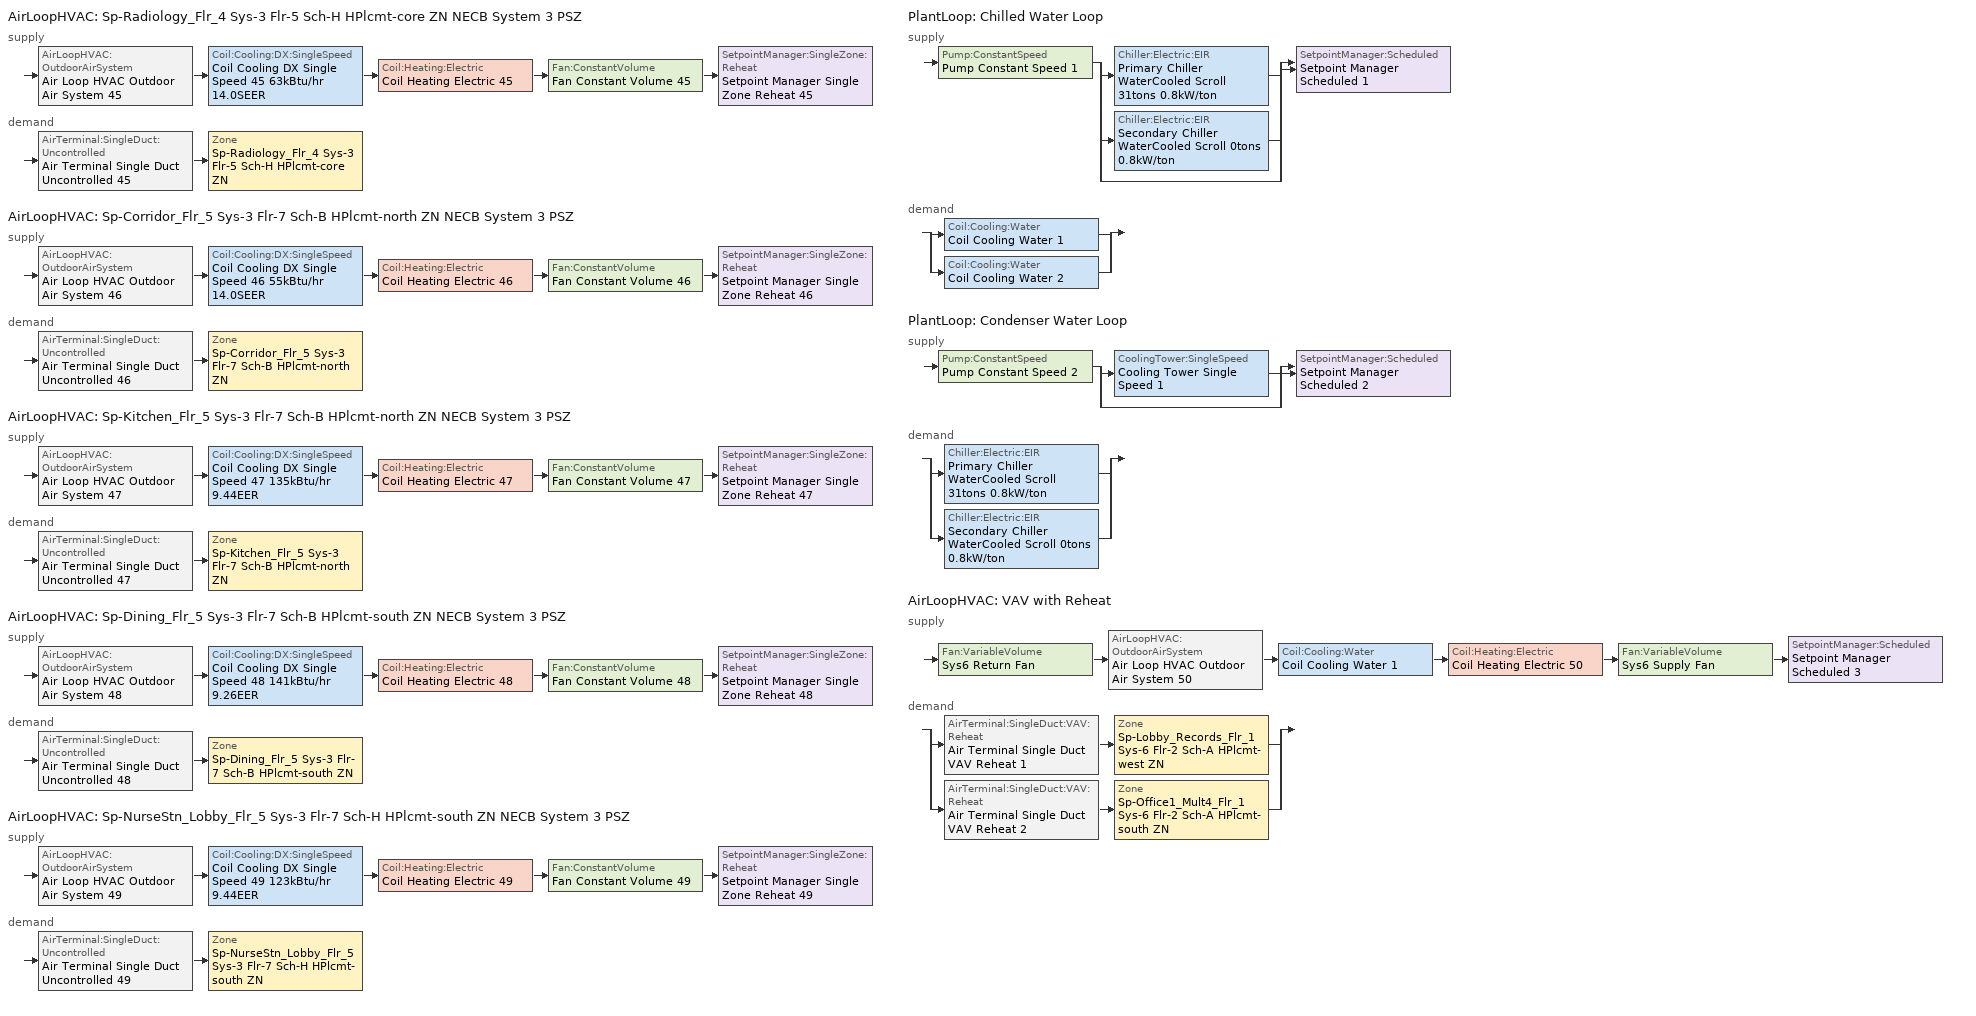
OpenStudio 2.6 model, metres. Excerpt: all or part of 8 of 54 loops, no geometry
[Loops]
AirLoopHVAC 'Sp-Radiology_Flr_4 Sys-3 Flr-5 Sch-H HPlcmt-core ZN NECB System 3 PSZ'
 supply: AirLoopHVAC:OutdoorAirSystem 'Air Loop HVAC Outdoor Air System 45' > Coil:Cooling:DX:SingleSpeed 'Coil Cooling DX Single Speed 45 63kBtu/hr 14.0SEER' > Coil:Heating:Electric 'Coil Heating Electric 45' > Fan:ConstantVolume 'Fan Constant Volume 45' > SetpointManager:SingleZone:Reheat 'Setpoint Manager Single Zone Reheat 45'
 demand: AirTerminal:SingleDuct:Uncontrolled 'Air Terminal Single Duct Uncontrolled 45' > Zone 'Sp-Radiology_Flr_4 Sys-3 Flr-5 Sch-H HPlcmt-core ZN'
AirLoopHVAC 'Sp-Corridor_Flr_5 Sys-3 Flr-7 Sch-B HPlcmt-north ZN NECB System 3 PSZ'
 supply: AirLoopHVAC:OutdoorAirSystem 'Air Loop HVAC Outdoor Air System 46' > Coil:Cooling:DX:SingleSpeed 'Coil Cooling DX Single Speed 46 55kBtu/hr 14.0SEER' > Coil:Heating:Electric 'Coil Heating Electric 46' > Fan:ConstantVolume 'Fan Constant Volume 46' > SetpointManager:SingleZone:Reheat 'Setpoint Manager Single Zone Reheat 46'
 demand: AirTerminal:SingleDuct:Uncontrolled 'Air Terminal Single Duct Uncontrolled 46' > Zone 'Sp-Corridor_Flr_5 Sys-3 Flr-7 Sch-B HPlcmt-north ZN'
AirLoopHVAC 'Sp-Kitchen_Flr_5 Sys-3 Flr-7 Sch-B HPlcmt-north ZN NECB System 3 PSZ'
 supply: AirLoopHVAC:OutdoorAirSystem 'Air Loop HVAC Outdoor Air System 47' > Coil:Cooling:DX:SingleSpeed 'Coil Cooling DX Single Speed 47 135kBtu/hr 9.44EER' > Coil:Heating:Electric 'Coil Heating Electric 47' > Fan:ConstantVolume 'Fan Constant Volume 47' > SetpointManager:SingleZone:Reheat 'Setpoint Manager Single Zone Reheat 47'
 demand: AirTerminal:SingleDuct:Uncontrolled 'Air Terminal Single Duct Uncontrolled 47' > Zone 'Sp-Kitchen_Flr_5 Sys-3 Flr-7 Sch-B HPlcmt-north ZN'
AirLoopHVAC 'Sp-Dining_Flr_5 Sys-3 Flr-7 Sch-B HPlcmt-south ZN NECB System 3 PSZ'
 supply: AirLoopHVAC:OutdoorAirSystem 'Air Loop HVAC Outdoor Air System 48' > Coil:Cooling:DX:SingleSpeed 'Coil Cooling DX Single Speed 48 141kBtu/hr 9.26EER' > Coil:Heating:Electric 'Coil Heating Electric 48' > Fan:ConstantVolume 'Fan Constant Volume 48' > SetpointManager:SingleZone:Reheat 'Setpoint Manager Single Zone Reheat 48'
 demand: AirTerminal:SingleDuct:Uncontrolled 'Air Terminal Single Duct Uncontrolled 48' > Zone 'Sp-Dining_Flr_5 Sys-3 Flr-7 Sch-B HPlcmt-south ZN'
AirLoopHVAC 'Sp-NurseStn_Lobby_Flr_5 Sys-3 Flr-7 Sch-H HPlcmt-south ZN NECB System 3 PSZ'
 supply: AirLoopHVAC:OutdoorAirSystem 'Air Loop HVAC Outdoor Air System 49' > Coil:Cooling:DX:SingleSpeed 'Coil Cooling DX Single Speed 49 123kBtu/hr 9.44EER' > Coil:Heating:Electric 'Coil Heating Electric 49' > Fan:ConstantVolume 'Fan Constant Volume 49' > SetpointManager:SingleZone:Reheat 'Setpoint Manager Single Zone Reheat 49'
 demand: AirTerminal:SingleDuct:Uncontrolled 'Air Terminal Single Duct Uncontrolled 49' > Zone 'Sp-NurseStn_Lobby_Flr_5 Sys-3 Flr-7 Sch-H HPlcmt-south ZN'
PlantLoop 'Chilled Water Loop'
 supply: Pump:ConstantSpeed 'Pump Constant Speed 1' > split
  | Chiller:Electric:EIR 'Primary Chiller WaterCooled Scroll 31tons 0.8kW/ton'
  | Chiller:Electric:EIR 'Secondary Chiller WaterCooled Scroll 0tons 0.8kW/ton'
  | bypass
  join > SetpointManager:Scheduled 'Setpoint Manager Scheduled 1'
 demand: split
  | Coil:Cooling:Water 'Coil Cooling Water 1'
  | Coil:Cooling:Water 'Coil Cooling Water 2'
PlantLoop 'Condenser Water Loop'
 supply: Pump:ConstantSpeed 'Pump Constant Speed 2' > split
  | CoolingTower:SingleSpeed 'Cooling Tower Single Speed 1'
  | bypass
  join > SetpointManager:Scheduled 'Setpoint Manager Scheduled 2'
 demand: split
  | Chiller:Electric:EIR 'Primary Chiller WaterCooled Scroll 31tons 0.8kW/ton'
  | Chiller:Electric:EIR 'Secondary Chiller WaterCooled Scroll 0tons 0.8kW/ton'
AirLoopHVAC 'VAV with Reheat'
 supply: Fan:VariableVolume 'Sys6 Return Fan' > AirLoopHVAC:OutdoorAirSystem 'Air Loop HVAC Outdoor Air System 50' > Coil:Cooling:Water 'Coil Cooling Water 1' > Coil:Heating:Electric 'Coil Heating Electric 50' > Fan:VariableVolume 'Sys6 Supply Fan' > SetpointManager:Scheduled 'Setpoint Manager Scheduled 3'
 demand: split
  | AirTerminal:SingleDuct:VAV:Reheat 'Air Terminal Single Duct VAV Reheat 1' > Zone 'Sp-Lobby_Records_Flr_1 Sys-6 Flr-2 Sch-A HPlcmt-west ZN'
  | AirTerminal:SingleDuct:VAV:Reheat 'Air Terminal Single Duct VAV Reheat 2' > Zone 'Sp-Office1_Mult4_Flr_1 Sys-6 Flr-2 Sch-A HPlcmt-south ZN'
[Sizing:Zone] Zone Cooling Design Supply Air Temperature Input Method=SupplyAirTemperature; Zone Cooling Design Supply Air Temperature {C}=13; Zone Cooling Design Supply Air Temperature Difference {deltaC}=11.11; Zone Heating Design Supply Air Temperature Input Method=SupplyAirTemperature; Zone Heating Design Supply Air Temperature {C}=43; Zone Heating Design Supply Air Temperature Difference {deltaC}=11.11; Zone Cooling Design Supply Air Humidity Ratio {kg-H2O/kg-air}=0.0085; Zone Heating Design Supply Air Humidity Ratio {kg-H2O/kg-air}=0.008; Zone Heating Sizing Factor=1.3; Zone Cooling Sizing Factor=1.1; Cooling Design Air Flow Method=DesignDay; Heating Design Air Flow Method=DesignDay; Account for Dedicated Outdoor Air System=No; Dedicated Outdoor Air System Control Strategy=NeutralSupplyAir; Dedicated Outdoor Air Low Setpoint Temperature for Design {C}=autosize; Dedicated Outdoor Air High Setpoint Temperature for Design {C}=autosize
Sp-Radiology_Flr_4 Sys-3 Flr-5 Sch-H HPlcmt-core ZN; Sp-Corridor_Flr_5 Sys-3 Flr-7 Sch-B HPlcmt-north ZN; Sp-Kitchen_Flr_5 Sys-3 Flr-7 Sch-B HPlcmt-north ZN; Sp-Dining_Flr_5 Sys-3 Flr-7 Sch-B HPlcmt-south ZN; Sp-NurseStn_Lobby_Flr_5 Sys-3 Flr-7 Sch-H HPlcmt-south ZN; Sp-Lobby_Records_Flr_1 Sys-6 Flr-2 Sch-A HPlcmt-west ZN; Sp-Office1_Mult4_Flr_1 Sys-6 Flr-2 Sch-A HPlcmt-south ZN
[Zone equipment]
Sp-Radiology_Flr_4 Sys-3 Flr-5 Sch-H HPlcmt-core ZN: Air Terminal Single Duct Uncontrolled 45, Zone HVAC Baseboard Convective Electric 45
Sp-Corridor_Flr_5 Sys-3 Flr-7 Sch-B HPlcmt-north ZN: Air Terminal Single Duct Uncontrolled 46, Zone HVAC Baseboard Convective Electric 46
Sp-Kitchen_Flr_5 Sys-3 Flr-7 Sch-B HPlcmt-north ZN: Air Terminal Single Duct Uncontrolled 47, Zone HVAC Baseboard Convective Electric 47
Sp-Dining_Flr_5 Sys-3 Flr-7 Sch-B HPlcmt-south ZN: Air Terminal Single Duct Uncontrolled 48, Zone HVAC Baseboard Convective Electric 48
Sp-NurseStn_Lobby_Flr_5 Sys-3 Flr-7 Sch-H HPlcmt-south ZN: Air Terminal Single Duct Uncontrolled 49, Zone HVAC Baseboard Convective Electric 49
Sp-Lobby_Records_Flr_1 Sys-6 Flr-2 Sch-A HPlcmt-west ZN: Air Terminal Single Duct VAV Reheat 1, Zone HVAC Baseboard Convective Electric 50
Sp-Office1_Mult4_Flr_1 Sys-6 Flr-2 Sch-A HPlcmt-south ZN: Air Terminal Single Duct VAV Reheat 2, Zone HVAC Baseboard Convective Electric 51
[AirLoopHVAC] Design Supply Air Flow Rate {m3/s}=AutoSize
Name | Availability Schedule
Sp-Radiology_Flr_4 Sys-3 Flr-5 Sch-H HPlcmt-core ZN NECB System 3 PSZ | Sp-Radiology_Flr_4 Sys-3 Flr-5 Sch-H HPlcmt-core ZN NECB System 3 PSZ Occ Sch
Sp-Corridor_Flr_5 Sys-3 Flr-7 Sch-B HPlcmt-north ZN NECB System 3 PSZ | Sp-Corridor_Flr_5 Sys-3 Flr-7 Sch-B HPlcmt-north ZN NECB System 3 PSZ Occ Sch
Sp-Kitchen_Flr_5 Sys-3 Flr-7 Sch-B HPlcmt-north ZN NECB System 3 PSZ | Sp-Kitchen_Flr_5 Sys-3 Flr-7 Sch-B HPlcmt-north ZN NECB System 3 PSZ Occ Sch
Sp-Dining_Flr_5 Sys-3 Flr-7 Sch-B HPlcmt-south ZN NECB System 3 PSZ | Sp-Dining_Flr_5 Sys-3 Flr-7 Sch-B HPlcmt-south ZN NECB System 3 PSZ Occ Sch
Sp-NurseStn_Lobby_Flr_5 Sys-3 Flr-7 Sch-H HPlcmt-south ZN NECB System 3 PSZ | Sp-NurseStn_Lobby_Flr_5 Sys-3 Flr-7 Sch-H HPlcmt-south ZN NECB System 3 PSZ Occ Sch
VAV with Reheat | VAV with Reheat Occ Sch
[Sizing:System] Type of Load to Size On=Sensible; Design Outdoor Air Flow Rate {m3/s}=Autosize; Preheat Design Temperature {C}=7; Preheat Design Humidity Ratio {kg-H2O/kg-Air}=0.008; Precool Design Temperature {C}=13; Precool Design Humidity Ratio {kg-H2O/kg-Air}=0.008; Central Cooling Design Supply Air Temperature {C}=13; Sizing Option=NonCoincident; 100% Outdoor Air in Cooling=No; 100% Outdoor Air in Heating=No; Central Cooling Design Supply Air Humidity Ratio {kg-H2O/kg-Air}=0.0085; Central Heating Design Supply Air Humidity Ratio {kg-H2O/kg-Air}=0.008; Cooling Design Air Flow Method=DesignDay; Cooling Design Air Flow Rate {m3/s}=0; Heating Design Air Flow Method=DesignDay; Heating Design Air Flow Rate {m3/s}=0; System Outdoor Air Method=ZoneSum; Zone Maximum Outdoor Air Fraction=1; Cooling Supply Air Flow Rate Per Floor Area {m3/s-m2}=0.00996765; Cooling Fraction of Autosized Cooling Supply Air Flow Rate=1; Cooling Supply Air Flow Rate Per Unit Cooling Capacity {m3/s-W}=3.94755e-05; Heating Supply Air Flow Rate Per Floor Area {m3/s-m2}=0.00996765; Heating Fraction of Autosized Heating Supply Air Flow Rate=1; Heating Fraction of Autosized Cooling Supply Air Flow Rate=1; Heating Supply Air Flow Rate Per Unit Heating Capacity {m3/s-W}=3.15882e-05; Cooling Design Capacity Method=CoolingDesignCapacity; Cooling Design Capacity {W}=autosize; Cooling Design Capacity Per Floor Area {W/m2}=234.7; Fraction of Autosized Cooling Design Capacity=1; Heating Design Capacity Method=HeatingDesignCapacity; Heating Design Capacity {W}=autosize; Heating Design Capacity Per Floor Area {W/m2}=157; Fraction of Autosized Heating Design Capacity=1; Central Cooling Capacity Control Method=OnOff
Name | Minimum System Air Flow Ratio | Central Heating Design Supply Air Temperature {C}
Sp-Radiology_Flr_4 Sys-3 Flr-5 Sch-H HPlcmt-core ZN NECB System 3 PSZ; Sp-Corridor_Flr_5 Sys-3 Flr-7 Sch-B HPlcmt-north ZN NECB System 3 PSZ; Sp-Kitchen_Flr_5 Sys-3 Flr-7 Sch-B HPlcmt-north ZN NECB System 3 PSZ; Sp-Dining_Flr_5 Sys-3 Flr-7 Sch-B HPlcmt-south ZN NECB System 3 PSZ; Sp-NurseStn_Lobby_Flr_5 Sys-3 Flr-7 Sch-H HPlcmt-south ZN NECB System 3 PSZ | 1 | 43
VAV with Reheat | 0.3 | 13.1
[Fan:ConstantVolume] Availability Schedule=Always On Discrete; Fan Efficiency=0.39975; Pressure Rise {Pa}=640; Maximum Flow Rate {m3/s}=AutoSize; Motor Efficiency=0.615
Fan Constant Volume 45; Fan Constant Volume 46; Fan Constant Volume 47; Fan Constant Volume 48; Fan Constant Volume 49
[Coil:Heating:Electric] Availability Schedule=Always On Discrete
Coil Heating Electric 45; Coil Heating Electric 46; Coil Heating Electric 47; Coil Heating Electric 48; Coil Heating Electric 49; Coil Heating Electric 50; Coil Heating Electric 51; Coil Heating Electric 52
[Coil:Cooling:DX:SingleSpeed] Availability Schedule=Always On Discrete; Rated Total Cooling Capacity {W}=autosize; Rated Sensible Heat Ratio=autosize; Rated Air Flow Rate {m3/s}=autosize; Rated Evaporator Fan Power Per Volume Flow Rate {W/(m3/s)}=773.3; Total Cooling Capacity Function of Temperature Curve=DXCOOL-NECB2011-REF-CAPFT; Total Cooling Capacity Function of Flow Fraction Curve=DXCOOL-NECB2011-REF-CAPFFLOW; Energy Input Ratio Function of Temperature Curve=DXCOOL-NECB2011-REF-COOLEIRFT; Energy Input Ratio Function of Flow Fraction Curve=DXCOOL-NECB2011-REF-COOLEIRFFLOW; Part Load Fraction Correlation Curve=DXCOOL-NECB2011-REF-COOLPLFFPLR; Condenser Type=AirCooled; Evaporative Condenser Effectiveness=0; Evaporative Condenser Air Flow Rate {m3/s}=Autosize; Evaporative Condenser Pump Rated Power Consumption {W}=Autosize; Crankcase Heater Capacity {W}=0; Maximum Outdoor Dry-Bulb Temperature for Crankcase Heater Operation {C}=0; Basin Heater Capacity {W/K}=0; Basin Heater Setpoint Temperature {C}=10
Name | Rated COP {W/W}
Coil Cooling DX Single Speed 45 63kBtu/hr 14.0SEER; Coil Cooling DX Single Speed 46 55kBtu/hr 14.0SEER | 3.8248
Coil Cooling DX Single Speed 47 135kBtu/hr 9.44EER | 3.29026
Coil Cooling DX Single Speed 48 141kBtu/hr 9.26EER | 3.23221
Coil Cooling DX Single Speed 49 123kBtu/hr 9.44EER | 3.28181
[Controller:OutdoorAir] Minimum Outdoor Air Flow Rate {m3/s}=autosize; Maximum Outdoor Air Flow Rate {m3/s}=Autosize; Economizer Control Action Type=ModulateFlow; Lockout Type=NoLockout; Minimum Limit Type=FixedMinimum; High Humidity Control=No; Heat Recovery Bypass Control Type=BypassWhenOAFlowGreaterThanMinimum
Name | Economizer Control Type | Economizer Maximum Limit Dry-Bulb Temperature {C} | Economizer Maximum Limit Enthalpy {J/kg} | Economizer Minimum Limit Dry-Bulb Temperature {C} | Minimum Outdoor Air Schedule | Controller Mechanical Ventilation
Controller Outdoor Air 45 | NoEconomizer | 28 | 64000 | -100 | Sp-Radiology_Flr_4 Sys-3 Flr-5 Sch-H HPlcmt-core ZN NECB System 3 PSZ Occ Sch | Controller Mechanical Ventilation 45
Controller Outdoor Air 46 | NoEconomizer | 28 | 64000 | -100 | Sp-Corridor_Flr_5 Sys-3 Flr-7 Sch-B HPlcmt-north ZN NECB System 3 PSZ Occ Sch | Controller Mechanical Ventilation 46
Controller Outdoor Air 47 | DifferentialEnthalpy |  |  |  | Sp-Kitchen_Flr_5 Sys-3 Flr-7 Sch-B HPlcmt-north ZN NECB System 3 PSZ Occ Sch | Controller Mechanical Ventilation 47
Controller Outdoor Air 48 | DifferentialEnthalpy |  |  |  | Sp-Dining_Flr_5 Sys-3 Flr-7 Sch-B HPlcmt-south ZN NECB System 3 PSZ Occ Sch | Controller Mechanical Ventilation 48
Controller Outdoor Air 49 | DifferentialEnthalpy |  |  |  | Sp-NurseStn_Lobby_Flr_5 Sys-3 Flr-7 Sch-H HPlcmt-south ZN NECB System 3 PSZ Occ Sch | Controller Mechanical Ventilation 49
Controller Outdoor Air 50 | DifferentialEnthalpy |  |  |  | VAV with Reheat Occ Sch | Controller Mechanical Ventilation 50
[Controller:MechanicalVentilation] Availability Schedule=Always On Discrete; System Outdoor Air Method=ZoneSum
Controller Mechanical Ventilation 45; Controller Mechanical Ventilation 46; Controller Mechanical Ventilation 47; Controller Mechanical Ventilation 48; Controller Mechanical Ventilation 49; Controller Mechanical Ventilation 50
[AirLoopHVAC:OutdoorAirSystem]
Name | Controller
Air Loop HVAC Outdoor Air System 45 | Controller Outdoor Air 45
Air Loop HVAC Outdoor Air System 46 | Controller Outdoor Air 46
Air Loop HVAC Outdoor Air System 47 | Controller Outdoor Air 47
Air Loop HVAC Outdoor Air System 48 | Controller Outdoor Air 48
Air Loop HVAC Outdoor Air System 49 | Controller Outdoor Air 49
Air Loop HVAC Outdoor Air System 50 | Controller Outdoor Air 50
[SetpointManager:SingleZone:Reheat] Minimum Supply Air Temperature {C}=13; Maximum Supply Air Temperature {C}=43
Name | Control Zone
Setpoint Manager Single Zone Reheat 45 | Sp-Radiology_Flr_4 Sys-3 Flr-5 Sch-H HPlcmt-core ZN
Setpoint Manager Single Zone Reheat 46 | Sp-Corridor_Flr_5 Sys-3 Flr-7 Sch-B HPlcmt-north ZN
Setpoint Manager Single Zone Reheat 47 | Sp-Kitchen_Flr_5 Sys-3 Flr-7 Sch-B HPlcmt-north ZN
Setpoint Manager Single Zone Reheat 48 | Sp-Dining_Flr_5 Sys-3 Flr-7 Sch-B HPlcmt-south ZN
Setpoint Manager Single Zone Reheat 49 | Sp-NurseStn_Lobby_Flr_5 Sys-3 Flr-7 Sch-H HPlcmt-south ZN
[AirTerminal:SingleDuct:Uncontrolled] Availability Schedule=Always On Discrete; Maximum Air Flow Rate {m3/s}=AutoSize
Air Terminal Single Duct Uncontrolled 45; Air Terminal Single Duct Uncontrolled 46; Air Terminal Single Duct Uncontrolled 47; Air Terminal Single Duct Uncontrolled 48; Air Terminal Single Duct Uncontrolled 49
[ZoneHVAC:Baseboard:Convective:Electric] Availability Schedule=Always On Discrete; Nominal Capacity {W}=autosize; Efficiency=1
Zone HVAC Baseboard Convective Electric 45; Zone HVAC Baseboard Convective Electric 46; Zone HVAC Baseboard Convective Electric 47; Zone HVAC Baseboard Convective Electric 48; Zone HVAC Baseboard Convective Electric 49; Zone HVAC Baseboard Convective Electric 50; Zone HVAC Baseboard Convective Electric 51
[PlantLoop] Glycol Concentration=0; Plant Loop Volume {m3}=Autocalculate; Load Distribution Scheme=Optimal
Chilled Water Loop; Condenser Water Loop
[Sizing:Plant] Loop Design Temperature Difference {deltaC}=6; Sizing Option=NonCoincident; Zone Timesteps in Averaging Window=1; Coincident Sizing Factor Mode=None
Name | Loop Type | Design Loop Exit Temperature {C}
Chilled Water Loop | Cooling | 7
Condenser Water Loop | Condenser | 29
[Pump:ConstantSpeed] Rated Flow Rate {m3/s}=autosize; Rated Pump Head {Pa}=179352; Rated Power Consumption {W}=autosize; Fraction of Motor Inefficiencies to Fluid Stream=0; Pump Control Type=Intermittent; Design Power Sizing Method=PowerPerFlowPerPressure; Design Electric Power per Unit Flow Rate {W/(m3/s)}=348701.1
Name | Motor Efficiency | Design Shaft Power per Unit Flow Rate per Unit Head {W-s/m3-Pa}
Pump Constant Speed 1 | 0.865 | 1.69342
Pump Constant Speed 2 | 0.895 | 1.50185
[Chiller:Electric:EIR] Reference COP {W/W}=4.5032; Cooling Capacity Function of Temperature Curve=WaterCooled_Scroll_CAPFT_NECB2011; Electric Input to Cooling Output Ratio Function of Temperature Curve=WaterCooled_Scroll_EIRFT_NECB2011; Electric Input to Cooling Output Ratio Function of Part Load Ratio Curve=WaterCooled_Scroll_EIRFPLR_NECB2011; Minimum Part Load Ratio=0.25; Minimum Unloading Ratio=0.25; Condenser Type=WaterCooled; Chiller Flow Mode=LeavingSetpointModulated; Design Heat Recovery Water Flow Rate {m3/s}=0; Sizing Factor=1; Basin Heater Capacity {W/K}=0; Basin Heater Setpoint Temperature {C}=10
Name | Reference Capacity {W}
Primary Chiller WaterCooled Scroll 31tons 0.8kW/ton | 107919
Secondary Chiller WaterCooled Scroll 0tons 0.8kW/ton | 0.001
[SetpointManager:Scheduled] Control Variable=Temperature
Name | Schedule
Setpoint Manager Scheduled 1 | CHW Temp
Setpoint Manager Scheduled 2 | CW Temp
Setpoint Manager Scheduled 3 | Supply Air Temp
[CoolingTower:SingleSpeed]
Cooling Tower Single Speed 1: Design Water Flow Rate {m3/s}=autosize; Design Air Flow Rate {m3/s}=autosize; Fan Power at Design Air Flow Rate {W}=1714.49; U-Factor Times Area Value at Design Air Flow Rate {W/K}=autosize; Air Flow Rate in Free Convection Regime {m3/s}=autosize; U-Factor Times Area Value at Free Convection Air Flow Rate {W/K}=autosize; Performance Input Method=UFactorTimesAreaAndDesignWaterFlowRate; Free Convection Capacity {W}=0; Basin Heater Capacity {W/K}=0; Evaporation Loss Mode=LossFactor; Evaporation Loss Factor {percent/K}=0.2; Drift Loss Percent {percent}=0.008; Blowdown Calculation Mode=ConcentrationRatio; Blowdown Concentration Ratio=3; Capacity Control=FanCycling; Number of Cells=1; Cell Control=MinimalCell; Cell Minimum  Water Flow Rate Fraction=0.33; Cell Maximum Water Flow Rate Fraction=2.5; Sizing Factor=1; Free Convection Air Flow Rate Sizing Factor=0.1; Free Convection U-Factor Times Area Value Sizing Factor=0.1; Heat Rejection Capacity and Nominal Capacity Sizing Ratio=1.25; Free Convection Nominal Capacity Sizing Factor=0.1; Design Inlet Air Dry-Bulb Temperature {C}=35; Design Inlet Air Wet-Bulb Temperature {C}=24; Design Approach Temperature {deltaC}=5; Design Range Temperature {deltaC}=6
[Fan:VariableVolume] Availability Schedule=Always On Discrete; Maximum Flow Rate {m3/s}=Autosize; Fan Power Minimum Flow Rate Input Method=Fraction; Fan Power Minimum Flow Fraction=0.68; Fan Power Minimum Air Flow Rate {m3/s}=0; Motor In Airstream Fraction=1; Fan Power Coefficient 1=-2.4176; Fan Power Coefficient 2=9.5874; Fan Power Coefficient 3=-11.559; Fan Power Coefficient 4=5.4009; Fan Power Coefficient 5=0
Name | Fan Efficiency | Pressure Rise {Pa} | Motor Efficiency
Sys6 Supply Fan | 0.549965 | 1000 | 0.8461
Sys6 Return Fan | 0.299975 | 250 | 0.4615
[Coil:Cooling:Water] Availability Schedule=Always On Discrete
Coil Cooling Water 1; Coil Cooling Water 2
[Controller:WaterCoil] Action=Reverse; Minimum Actuated Flow {m3/s}=0
Name | Water Coil
Controller Water Coil 1 | Coil Cooling Water 1
Controller Water Coil 2 | Coil Cooling Water 2
[AirTerminal:SingleDuct:VAV:Reheat] Availability Schedule=Always On Discrete; Maximum Air Flow Rate {m3/s}=AutoSize; Zone Minimum Air Flow Input Method=Constant; Constant Minimum Air Flow Fraction=0.3; Maximum Hot Water or Steam Flow Rate {m3/s}=AutoSize; Minimum Hot Water or Steam Flow Rate {m3/s}=0; Convergence Tolerance=0.001; Damper Heating Action=Normal; Maximum Flow per Zone Floor Area During Reheat {m3/s-m2}=AutoSize; Maximum Flow Fraction During Reheat=0.5; Maximum Reheat Air Temperature {C}=43; Control For Outdoor Air=No
Name | Fixed Minimum Air Flow Rate {m3/s} | Reheat Coil
Air Terminal Single Duct VAV Reheat 1 | 2.94962 | Coil Heating Electric 51
Air Terminal Single Duct VAV Reheat 2 | 0.0278709 | Coil Heating Electric 52
[Schedule:Ruleset]
Name | Default Day Schedule | Summer Design Day Schedule | Winter Design Day Schedule
CHW Temp | Schedule Day 3
CW Temp | Schedule Day 4
Supply Air Temp | Supply Air Temp Default
Sp-Corridor_Flr_5 Sys-3 Flr-7 Sch-B HPlcmt-north ZN NECB System 3 PSZ Occ Sch | Sp-Corridor_Flr_5 Sys-3 Flr-7 Sch-B HPlcmt-north ZN NECB System 3 PSZ Occ Sch Default | Sp-Corridor_Flr_5 Sys-3 Flr-7 Sch-B HPlcmt-north ZN NECB System 3 PSZ Occ Sch Summer Design Day | Sp-Corridor_Flr_5 Sys-3 Flr-7 Sch-B HPlcmt-north ZN NECB System 3 PSZ Occ Sch Winter Design Day
Sp-Dining_Flr_5 Sys-3 Flr-7 Sch-B HPlcmt-south ZN NECB System 3 PSZ Occ Sch | Sp-Dining_Flr_5 Sys-3 Flr-7 Sch-B HPlcmt-south ZN NECB System 3 PSZ Occ Sch Default | Sp-Dining_Flr_5 Sys-3 Flr-7 Sch-B HPlcmt-south ZN NECB System 3 PSZ Occ Sch Summer Design Day | Sp-Dining_Flr_5 Sys-3 Flr-7 Sch-B HPlcmt-south ZN NECB System 3 PSZ Occ Sch Winter Design Day
Sp-Kitchen_Flr_5 Sys-3 Flr-7 Sch-B HPlcmt-north ZN NECB System 3 PSZ Occ Sch | Sp-Kitchen_Flr_5 Sys-3 Flr-7 Sch-B HPlcmt-north ZN NECB System 3 PSZ Occ Sch Default | Sp-Kitchen_Flr_5 Sys-3 Flr-7 Sch-B HPlcmt-north ZN NECB System 3 PSZ Occ Sch Summer Design Day | Sp-Kitchen_Flr_5 Sys-3 Flr-7 Sch-B HPlcmt-north ZN NECB System 3 PSZ Occ Sch Winter Design Day
Sp-NurseStn_Lobby_Flr_5 Sys-3 Flr-7 Sch-H HPlcmt-south ZN NECB System 3 PSZ Occ Sch | Sp-NurseStn_Lobby_Flr_5 Sys-3 Flr-7 Sch-H HPlcmt-south ZN NECB System 3 PSZ Occ Sch Default | Sp-NurseStn_Lobby_Flr_5 Sys-3 Flr-7 Sch-H HPlcmt-south ZN NECB System 3 PSZ Occ Sch Summer Design Day | Sp-NurseStn_Lobby_Flr_5 Sys-3 Flr-7 Sch-H HPlcmt-south ZN NECB System 3 PSZ Occ Sch Winter Design Day
Sp-Radiology_Flr_4 Sys-3 Flr-5 Sch-H HPlcmt-core ZN NECB System 3 PSZ Occ Sch | Sp-Radiology_Flr_4 Sys-3 Flr-5 Sch-H HPlcmt-core ZN NECB System 3 PSZ Occ Sch Default | Sp-Radiology_Flr_4 Sys-3 Flr-5 Sch-H HPlcmt-core ZN NECB System 3 PSZ Occ Sch Summer Design Day | Sp-Radiology_Flr_4 Sys-3 Flr-5 Sch-H HPlcmt-core ZN NECB System 3 PSZ Occ Sch Winter Design Day
VAV with Reheat Occ Sch | VAV with Reheat Occ Sch Default | VAV with Reheat Occ Sch Summer Design Day | VAV with Reheat Occ Sch Winter Design Day
[Schedule:Day]
Schedule Day 3; wkdCHW Temp 1; satCHW Temp 1; sunCHW Temp 1: 1, 0, 7, 2, 0, 7, 3, 0, 7, 4, 0, 7, 5, 0, 7, 6, 0, 7, 7, 0, 7, 8, 0, 7, 9, 0, 7, 10, 0, 7, 11, 0, 7, 12, 0, 7, 13, 0, 7, 14, 0, 7, 15, 0, 7, 16, 0, 7, 17, 0, 7, 18, 0, 7, 19, 0, 7, 20, 0, 7, 21, 0, 7, 22, 0, 7, 23, 0, 7, 24, 0, 7
Schedule Day 4; wkdCW Temp 1; satCW Temp 1; sunCW Temp 1: 1, 0, 29, 2, 0, 29, 3, 0, 29, 4, 0, 29, 5, 0, 29, 6, 0, 29, 7, 0, 29, 8, 0, 29, 9, 0, 29, 10, 0, 29, 11, 0, 29, 12, 0, 29, 13, 0, 29, 14, 0, 29, 15, 0, 29, 16, 0, 29, 17, 0, 29, 18, 0, 29, 19, 0, 29, 20, 0, 29, 21, 0, 29, 22, 0, 29, 23, 0, 29, 24, 0, 29
Supply Air Temp Default: 24, 0, 13
Sp-Corridor_Flr_5 Sys-3 Flr-7 Sch-B HPlcmt-north ZN NECB System 3 PSZ Occ Sch Default; Sp-Corridor_Flr_5 Sys-3 Flr-7 Sch-B HPlcmt-north ZN NECB System 3 PSZ Occ Sch Winter Design Day; Sp-Corridor_Flr_5 Sys-3 Flr-7 Sch-B HPlcmt-north ZN NECB System 3 PSZ Occ Sch Summer Design Day; Sp-Dining_Flr_5 Sys-3 Flr-7 Sch-B HPlcmt-south ZN NECB System 3 PSZ Occ Sch Default; Sp-Dining_Flr_5 Sys-3 Flr-7 Sch-B HPlcmt-south ZN NECB System 3 PSZ Occ Sch Winter Design Day; Sp-Dining_Flr_5 Sys-3 Flr-7 Sch-B HPlcmt-south ZN NECB System 3 PSZ Occ Sch Summer Design Day; Sp-Kitchen_Flr_5 Sys-3 Flr-7 Sch-B HPlcmt-north ZN NECB System 3 PSZ Occ Sch Default; Sp-Kitchen_Flr_5 Sys-3 Flr-7 Sch-B HPlcmt-north ZN NECB System 3 PSZ Occ Sch Winter Design Day; Sp-Kitchen_Flr_5 Sys-3 Flr-7 Sch-B HPlcmt-north ZN NECB System 3 PSZ Occ Sch Summer Design Day; Sp-NurseStn_Lobby_Flr_5 Sys-3 Flr-7 Sch-H HPlcmt-south ZN NECB System 3 PSZ Occ Sch Default; Sp-NurseStn_Lobby_Flr_5 Sys-3 Flr-7 Sch-H HPlcmt-south ZN NECB System 3 PSZ Occ Sch Winter Design Day; Sp-NurseStn_Lobby_Flr_5 Sys-3 Flr-7 Sch-H HPlcmt-south ZN NECB System 3 PSZ Occ Sch Summer Design Day; Sp-NurseStn_Lobby_Flr_5 Sys-3 Flr-7 Sch-H HPlcmt-south ZN NECB System 3 PSZ Occ Sch Monday; Sp-NurseStn_Lobby_Flr_5 Sys-3 Flr-7 Sch-H HPlcmt-south ZN NECB System 3 PSZ Occ Sch Tuesday; Sp-NurseStn_Lobby_Flr_5 Sys-3 Flr-7 Sch-H HPlcmt-south ZN NECB System 3 PSZ Occ Sch Wednesday; Sp-NurseStn_Lobby_Flr_5 Sys-3 Flr-7 Sch-H HPlcmt-south ZN NECB System 3 PSZ Occ Sch Thursday; Sp-NurseStn_Lobby_Flr_5 Sys-3 Flr-7 Sch-H HPlcmt-south ZN NECB System 3 PSZ Occ Sch Friday; Sp-NurseStn_Lobby_Flr_5 Sys-3 Flr-7 Sch-H HPlcmt-south ZN NECB System 3 PSZ Occ Sch Saturday; Sp-NurseStn_Lobby_Flr_5 Sys-3 Flr-7 Sch-H HPlcmt-south ZN NECB System 3 PSZ Occ Sch Sunday; Sp-Radiology_Flr_4 Sys-3 Flr-5 Sch-H HPlcmt-core ZN NECB System 3 PSZ Occ Sch Default; Sp-Radiology_Flr_4 Sys-3 Flr-5 Sch-H HPlcmt-core ZN NECB System 3 PSZ Occ Sch Winter Design Day; Sp-Radiology_Flr_4 Sys-3 Flr-5 Sch-H HPlcmt-core ZN NECB System 3 PSZ Occ Sch Summer Design Day; Sp-Radiology_Flr_4 Sys-3 Flr-5 Sch-H HPlcmt-core ZN NECB System 3 PSZ Occ Sch Monday; Sp-Radiology_Flr_4 Sys-3 Flr-5 Sch-H HPlcmt-core ZN NECB System 3 PSZ Occ Sch Tuesday; Sp-Radiology_Flr_4 Sys-3 Flr-5 Sch-H HPlcmt-core ZN NECB System 3 PSZ Occ Sch Wednesday; Sp-Radiology_Flr_4 Sys-3 Flr-5 Sch-H HPlcmt-core ZN NECB System 3 PSZ Occ Sch Thursday; Sp-Radiology_Flr_4 Sys-3 Flr-5 Sch-H HPlcmt-core ZN NECB System 3 PSZ Occ Sch Friday; Sp-Radiology_Flr_4 Sys-3 Flr-5 Sch-H HPlcmt-core ZN NECB System 3 PSZ Occ Sch Saturday; Sp-Radiology_Flr_4 Sys-3 Flr-5 Sch-H HPlcmt-core ZN NECB System 3 PSZ Occ Sch Sunday; VAV with Reheat Occ Sch Default; VAV with Reheat Occ Sch Winter Design Day; VAV with Reheat Occ Sch Summer Design Day: 24, 0, 1
Sp-Corridor_Flr_5 Sys-3 Flr-7 Sch-B HPlcmt-north ZN NECB System 3 PSZ Occ Sch Monday; Sp-Corridor_Flr_5 Sys-3 Flr-7 Sch-B HPlcmt-north ZN NECB System 3 PSZ Occ Sch Tuesday; Sp-Corridor_Flr_5 Sys-3 Flr-7 Sch-B HPlcmt-north ZN NECB System 3 PSZ Occ Sch Wednesday; Sp-Corridor_Flr_5 Sys-3 Flr-7 Sch-B HPlcmt-north ZN NECB System 3 PSZ Occ Sch Thursday; Sp-Corridor_Flr_5 Sys-3 Flr-7 Sch-B HPlcmt-north ZN NECB System 3 PSZ Occ Sch Friday; Sp-Dining_Flr_5 Sys-3 Flr-7 Sch-B HPlcmt-south ZN NECB System 3 PSZ Occ Sch Monday; Sp-Dining_Flr_5 Sys-3 Flr-7 Sch-B HPlcmt-south ZN NECB System 3 PSZ Occ Sch Tuesday; Sp-Dining_Flr_5 Sys-3 Flr-7 Sch-B HPlcmt-south ZN NECB System 3 PSZ Occ Sch Wednesday; Sp-Dining_Flr_5 Sys-3 Flr-7 Sch-B HPlcmt-south ZN NECB System 3 PSZ Occ Sch Thursday; Sp-Dining_Flr_5 Sys-3 Flr-7 Sch-B HPlcmt-south ZN NECB System 3 PSZ Occ Sch Friday; Sp-Kitchen_Flr_5 Sys-3 Flr-7 Sch-B HPlcmt-north ZN NECB System 3 PSZ Occ Sch Monday; Sp-Kitchen_Flr_5 Sys-3 Flr-7 Sch-B HPlcmt-north ZN NECB System 3 PSZ Occ Sch Tuesday; Sp-Kitchen_Flr_5 Sys-3 Flr-7 Sch-B HPlcmt-north ZN NECB System 3 PSZ Occ Sch Wednesday; Sp-Kitchen_Flr_5 Sys-3 Flr-7 Sch-B HPlcmt-north ZN NECB System 3 PSZ Occ Sch Thursday; Sp-Kitchen_Flr_5 Sys-3 Flr-7 Sch-B HPlcmt-north ZN NECB System 3 PSZ Occ Sch Friday: 1, 0, 1, 10, 0, 0, 24, 0, 1
Sp-Corridor_Flr_5 Sys-3 Flr-7 Sch-B HPlcmt-north ZN NECB System 3 PSZ Occ Sch Saturday; Sp-Dining_Flr_5 Sys-3 Flr-7 Sch-B HPlcmt-south ZN NECB System 3 PSZ Occ Sch Saturday; Sp-Kitchen_Flr_5 Sys-3 Flr-7 Sch-B HPlcmt-north ZN NECB System 3 PSZ Occ Sch Saturday: 2, 0, 1, 10, 0, 0, 24, 0, 1
Sp-Corridor_Flr_5 Sys-3 Flr-7 Sch-B HPlcmt-north ZN NECB System 3 PSZ Occ Sch Sunday; Sp-Dining_Flr_5 Sys-3 Flr-7 Sch-B HPlcmt-south ZN NECB System 3 PSZ Occ Sch Sunday; Sp-Kitchen_Flr_5 Sys-3 Flr-7 Sch-B HPlcmt-north ZN NECB System 3 PSZ Occ Sch Sunday: 1, 0, 0, 2, 0, 1, 11, 0, 0, 23, 0, 1, 24, 0, 0
VAV with Reheat Occ Sch Monday; VAV with Reheat Occ Sch Tuesday; VAV with Reheat Occ Sch Wednesday; VAV with Reheat Occ Sch Thursday; VAV with Reheat Occ Sch Friday: 8, 0, 0, 19, 0, 1, 24, 0, 0
VAV with Reheat Occ Sch Saturday; VAV with Reheat Occ Sch Sunday: 24, 0, 0
[Schedule:Rule] Date Specification Type=DateRange; Start Month=1; Start Day=1; End Month=12
Name | Schedule Ruleset | Rule Order | Day Schedule | Apply Sunday | Apply Monday | Apply Tuesday | Apply Wednesday | Apply Thursday | Apply Friday | Apply Saturday | End Day
wkdCHW Temp rule | CHW Temp | 2 | wkdCHW Temp 1 | No | Yes | Yes | Yes | Yes | Yes | No | 31
satCHW Temprule | CHW Temp | 1 | satCHW Temp 1 | No | No | No | No | No | No | Yes | 31
sunCHW Temprule | CHW Temp | 0 | sunCHW Temp 1 | Yes | No | No | No | No | No | No | 31
wkdCW Temp rule | CW Temp | 2 | wkdCW Temp 1 | No | Yes | Yes | Yes | Yes | Yes | No | 31
satCW Temprule | CW Temp | 1 | satCW Temp 1 | No | No | No | No | No | No | Yes | 31
sunCW Temprule | CW Temp | 0 | sunCW Temp 1 | Yes | No | No | No | No | No | No | 31
Sp-Corridor_Flr_5 Sys-3 Flr-7 Sch-B HPlcmt-north ZN NECB System 3 PSZ Occ Sch Monday Rule | Sp-Corridor_Flr_5 Sys-3 Flr-7 Sch-B HPlcmt-north ZN NECB System 3 PSZ Occ Sch | 6 | Sp-Corridor_Flr_5 Sys-3 Flr-7 Sch-B HPlcmt-north ZN NECB System 3 PSZ Occ Sch Monday |  | Yes |  |  |  |  |  | 25
Sp-Corridor_Flr_5 Sys-3 Flr-7 Sch-B HPlcmt-north ZN NECB System 3 PSZ Occ Sch Tuesday Rule | Sp-Corridor_Flr_5 Sys-3 Flr-7 Sch-B HPlcmt-north ZN NECB System 3 PSZ Occ Sch | 5 | Sp-Corridor_Flr_5 Sys-3 Flr-7 Sch-B HPlcmt-north ZN NECB System 3 PSZ Occ Sch Tuesday |  |  | Yes |  |  |  |  | 26
Sp-Corridor_Flr_5 Sys-3 Flr-7 Sch-B HPlcmt-north ZN NECB System 3 PSZ Occ Sch Wednesday Rule | Sp-Corridor_Flr_5 Sys-3 Flr-7 Sch-B HPlcmt-north ZN NECB System 3 PSZ Occ Sch | 4 | Sp-Corridor_Flr_5 Sys-3 Flr-7 Sch-B HPlcmt-north ZN NECB System 3 PSZ Occ Sch Wednesday |  |  |  | Yes |  |  |  | 27
Sp-Corridor_Flr_5 Sys-3 Flr-7 Sch-B HPlcmt-north ZN NECB System 3 PSZ Occ Sch Thursday Rule | Sp-Corridor_Flr_5 Sys-3 Flr-7 Sch-B HPlcmt-north ZN NECB System 3 PSZ Occ Sch | 3 | Sp-Corridor_Flr_5 Sys-3 Flr-7 Sch-B HPlcmt-north ZN NECB System 3 PSZ Occ Sch Thursday |  |  |  |  | Yes |  |  | 28
Sp-Corridor_Flr_5 Sys-3 Flr-7 Sch-B HPlcmt-north ZN NECB System 3 PSZ Occ Sch Friday Rule | Sp-Corridor_Flr_5 Sys-3 Flr-7 Sch-B HPlcmt-north ZN NECB System 3 PSZ Occ Sch | 2 | Sp-Corridor_Flr_5 Sys-3 Flr-7 Sch-B HPlcmt-north ZN NECB System 3 PSZ Occ Sch Friday |  |  |  |  |  | Yes |  | 29
Sp-Corridor_Flr_5 Sys-3 Flr-7 Sch-B HPlcmt-north ZN NECB System 3 PSZ Occ Sch Saturday Rule | Sp-Corridor_Flr_5 Sys-3 Flr-7 Sch-B HPlcmt-north ZN NECB System 3 PSZ Occ Sch | 1 | Sp-Corridor_Flr_5 Sys-3 Flr-7 Sch-B HPlcmt-north ZN NECB System 3 PSZ Occ Sch Saturday |  |  |  |  |  |  | Yes | 30
Sp-Corridor_Flr_5 Sys-3 Flr-7 Sch-B HPlcmt-north ZN NECB System 3 PSZ Occ Sch Sunday Rule | Sp-Corridor_Flr_5 Sys-3 Flr-7 Sch-B HPlcmt-north ZN NECB System 3 PSZ Occ Sch | 0 | Sp-Corridor_Flr_5 Sys-3 Flr-7 Sch-B HPlcmt-north ZN NECB System 3 PSZ Occ Sch Sunday | Yes |  |  |  |  |  |  | 31
Sp-Dining_Flr_5 Sys-3 Flr-7 Sch-B HPlcmt-south ZN NECB System 3 PSZ Occ Sch Monday Rule | Sp-Dining_Flr_5 Sys-3 Flr-7 Sch-B HPlcmt-south ZN NECB System 3 PSZ Occ Sch | 6 | Sp-Dining_Flr_5 Sys-3 Flr-7 Sch-B HPlcmt-south ZN NECB System 3 PSZ Occ Sch Monday |  | Yes |  |  |  |  |  | 25
Sp-Dining_Flr_5 Sys-3 Flr-7 Sch-B HPlcmt-south ZN NECB System 3 PSZ Occ Sch Tuesday Rule | Sp-Dining_Flr_5 Sys-3 Flr-7 Sch-B HPlcmt-south ZN NECB System 3 PSZ Occ Sch | 5 | Sp-Dining_Flr_5 Sys-3 Flr-7 Sch-B HPlcmt-south ZN NECB System 3 PSZ Occ Sch Tuesday |  |  | Yes |  |  |  |  | 26
Sp-Dining_Flr_5 Sys-3 Flr-7 Sch-B HPlcmt-south ZN NECB System 3 PSZ Occ Sch Wednesday Rule | Sp-Dining_Flr_5 Sys-3 Flr-7 Sch-B HPlcmt-south ZN NECB System 3 PSZ Occ Sch | 4 | Sp-Dining_Flr_5 Sys-3 Flr-7 Sch-B HPlcmt-south ZN NECB System 3 PSZ Occ Sch Wednesday |  |  |  | Yes |  |  |  | 27
Sp-Dining_Flr_5 Sys-3 Flr-7 Sch-B HPlcmt-south ZN NECB System 3 PSZ Occ Sch Thursday Rule | Sp-Dining_Flr_5 Sys-3 Flr-7 Sch-B HPlcmt-south ZN NECB System 3 PSZ Occ Sch | 3 | Sp-Dining_Flr_5 Sys-3 Flr-7 Sch-B HPlcmt-south ZN NECB System 3 PSZ Occ Sch Thursday |  |  |  |  | Yes |  |  | 28
Sp-Dining_Flr_5 Sys-3 Flr-7 Sch-B HPlcmt-south ZN NECB System 3 PSZ Occ Sch Friday Rule | Sp-Dining_Flr_5 Sys-3 Flr-7 Sch-B HPlcmt-south ZN NECB System 3 PSZ Occ Sch | 2 | Sp-Dining_Flr_5 Sys-3 Flr-7 Sch-B HPlcmt-south ZN NECB System 3 PSZ Occ Sch Friday |  |  |  |  |  | Yes |  | 29
Sp-Dining_Flr_5 Sys-3 Flr-7 Sch-B HPlcmt-south ZN NECB System 3 PSZ Occ Sch Saturday Rule | Sp-Dining_Flr_5 Sys-3 Flr-7 Sch-B HPlcmt-south ZN NECB System 3 PSZ Occ Sch | 1 | Sp-Dining_Flr_5 Sys-3 Flr-7 Sch-B HPlcmt-south ZN NECB System 3 PSZ Occ Sch Saturday |  |  |  |  |  |  | Yes | 30
Sp-Dining_Flr_5 Sys-3 Flr-7 Sch-B HPlcmt-south ZN NECB System 3 PSZ Occ Sch Sunday Rule | Sp-Dining_Flr_5 Sys-3 Flr-7 Sch-B HPlcmt-south ZN NECB System 3 PSZ Occ Sch | 0 | Sp-Dining_Flr_5 Sys-3 Flr-7 Sch-B HPlcmt-south ZN NECB System 3 PSZ Occ Sch Sunday | Yes |  |  |  |  |  |  | 31
Sp-Kitchen_Flr_5 Sys-3 Flr-7 Sch-B HPlcmt-north ZN NECB System 3 PSZ Occ Sch Monday Rule | Sp-Kitchen_Flr_5 Sys-3 Flr-7 Sch-B HPlcmt-north ZN NECB System 3 PSZ Occ Sch | 6 | Sp-Kitchen_Flr_5 Sys-3 Flr-7 Sch-B HPlcmt-north ZN NECB System 3 PSZ Occ Sch Monday |  | Yes |  |  |  |  |  | 25
Sp-Kitchen_Flr_5 Sys-3 Flr-7 Sch-B HPlcmt-north ZN NECB System 3 PSZ Occ Sch Tuesday Rule | Sp-Kitchen_Flr_5 Sys-3 Flr-7 Sch-B HPlcmt-north ZN NECB System 3 PSZ Occ Sch | 5 | Sp-Kitchen_Flr_5 Sys-3 Flr-7 Sch-B HPlcmt-north ZN NECB System 3 PSZ Occ Sch Tuesday |  |  | Yes |  |  |  |  | 26
Sp-Kitchen_Flr_5 Sys-3 Flr-7 Sch-B HPlcmt-north ZN NECB System 3 PSZ Occ Sch Wednesday Rule | Sp-Kitchen_Flr_5 Sys-3 Flr-7 Sch-B HPlcmt-north ZN NECB System 3 PSZ Occ Sch | 4 | Sp-Kitchen_Flr_5 Sys-3 Flr-7 Sch-B HPlcmt-north ZN NECB System 3 PSZ Occ Sch Wednesday |  |  |  | Yes |  |  |  | 27
Sp-Kitchen_Flr_5 Sys-3 Flr-7 Sch-B HPlcmt-north ZN NECB System 3 PSZ Occ Sch Thursday Rule | Sp-Kitchen_Flr_5 Sys-3 Flr-7 Sch-B HPlcmt-north ZN NECB System 3 PSZ Occ Sch | 3 | Sp-Kitchen_Flr_5 Sys-3 Flr-7 Sch-B HPlcmt-north ZN NECB System 3 PSZ Occ Sch Thursday |  |  |  |  | Yes |  |  | 28
Sp-Kitchen_Flr_5 Sys-3 Flr-7 Sch-B HPlcmt-north ZN NECB System 3 PSZ Occ Sch Friday Rule | Sp-Kitchen_Flr_5 Sys-3 Flr-7 Sch-B HPlcmt-north ZN NECB System 3 PSZ Occ Sch | 2 | Sp-Kitchen_Flr_5 Sys-3 Flr-7 Sch-B HPlcmt-north ZN NECB System 3 PSZ Occ Sch Friday |  |  |  |  |  | Yes |  | 29
Sp-Kitchen_Flr_5 Sys-3 Flr-7 Sch-B HPlcmt-north ZN NECB System 3 PSZ Occ Sch Saturday Rule | Sp-Kitchen_Flr_5 Sys-3 Flr-7 Sch-B HPlcmt-north ZN NECB System 3 PSZ Occ Sch | 1 | Sp-Kitchen_Flr_5 Sys-3 Flr-7 Sch-B HPlcmt-north ZN NECB System 3 PSZ Occ Sch Saturday |  |  |  |  |  |  | Yes | 30
Sp-Kitchen_Flr_5 Sys-3 Flr-7 Sch-B HPlcmt-north ZN NECB System 3 PSZ Occ Sch Sunday Rule | Sp-Kitchen_Flr_5 Sys-3 Flr-7 Sch-B HPlcmt-north ZN NECB System 3 PSZ Occ Sch | 0 | Sp-Kitchen_Flr_5 Sys-3 Flr-7 Sch-B HPlcmt-north ZN NECB System 3 PSZ Occ Sch Sunday | Yes |  |  |  |  |  |  | 31
Sp-NurseStn_Lobby_Flr_5 Sys-3 Flr-7 Sch-H HPlcmt-south ZN NECB System 3 PSZ Occ Sch Monday Rule | Sp-NurseStn_Lobby_Flr_5 Sys-3 Flr-7 Sch-H HPlcmt-south ZN NECB System 3 PSZ Occ Sch | 6 | Sp-NurseStn_Lobby_Flr_5 Sys-3 Flr-7 Sch-H HPlcmt-south ZN NECB System 3 PSZ Occ Sch Monday |  | Yes |  |  |  |  |  | 25
Sp-NurseStn_Lobby_Flr_5 Sys-3 Flr-7 Sch-H HPlcmt-south ZN NECB System 3 PSZ Occ Sch Tuesday Rule | Sp-NurseStn_Lobby_Flr_5 Sys-3 Flr-7 Sch-H HPlcmt-south ZN NECB System 3 PSZ Occ Sch | 5 | Sp-NurseStn_Lobby_Flr_5 Sys-3 Flr-7 Sch-H HPlcmt-south ZN NECB System 3 PSZ Occ Sch Tuesday |  |  | Yes |  |  |  |  | 26
Sp-NurseStn_Lobby_Flr_5 Sys-3 Flr-7 Sch-H HPlcmt-south ZN NECB System 3 PSZ Occ Sch Wednesday Rule | Sp-NurseStn_Lobby_Flr_5 Sys-3 Flr-7 Sch-H HPlcmt-south ZN NECB System 3 PSZ Occ Sch | 4 | Sp-NurseStn_Lobby_Flr_5 Sys-3 Flr-7 Sch-H HPlcmt-south ZN NECB System 3 PSZ Occ Sch Wednesday |  |  |  | Yes |  |  |  | 27
Sp-NurseStn_Lobby_Flr_5 Sys-3 Flr-7 Sch-H HPlcmt-south ZN NECB System 3 PSZ Occ Sch Thursday Rule | Sp-NurseStn_Lobby_Flr_5 Sys-3 Flr-7 Sch-H HPlcmt-south ZN NECB System 3 PSZ Occ Sch | 3 | Sp-NurseStn_Lobby_Flr_5 Sys-3 Flr-7 Sch-H HPlcmt-south ZN NECB System 3 PSZ Occ Sch Thursday |  |  |  |  | Yes |  |  | 28
Sp-NurseStn_Lobby_Flr_5 Sys-3 Flr-7 Sch-H HPlcmt-south ZN NECB System 3 PSZ Occ Sch Friday Rule | Sp-NurseStn_Lobby_Flr_5 Sys-3 Flr-7 Sch-H HPlcmt-south ZN NECB System 3 PSZ Occ Sch | 2 | Sp-NurseStn_Lobby_Flr_5 Sys-3 Flr-7 Sch-H HPlcmt-south ZN NECB System 3 PSZ Occ Sch Friday |  |  |  |  |  | Yes |  | 29
Sp-NurseStn_Lobby_Flr_5 Sys-3 Flr-7 Sch-H HPlcmt-south ZN NECB System 3 PSZ Occ Sch Saturday Rule | Sp-NurseStn_Lobby_Flr_5 Sys-3 Flr-7 Sch-H HPlcmt-south ZN NECB System 3 PSZ Occ Sch | 1 | Sp-NurseStn_Lobby_Flr_5 Sys-3 Flr-7 Sch-H HPlcmt-south ZN NECB System 3 PSZ Occ Sch Saturday |  |  |  |  |  |  | Yes | 30
Sp-NurseStn_Lobby_Flr_5 Sys-3 Flr-7 Sch-H HPlcmt-south ZN NECB System 3 PSZ Occ Sch Sunday Rule | Sp-NurseStn_Lobby_Flr_5 Sys-3 Flr-7 Sch-H HPlcmt-south ZN NECB System 3 PSZ Occ Sch | 0 | Sp-NurseStn_Lobby_Flr_5 Sys-3 Flr-7 Sch-H HPlcmt-south ZN NECB System 3 PSZ Occ Sch Sunday | Yes |  |  |  |  |  |  | 31
Sp-Radiology_Flr_4 Sys-3 Flr-5 Sch-H HPlcmt-core ZN NECB System 3 PSZ Occ Sch Monday Rule | Sp-Radiology_Flr_4 Sys-3 Flr-5 Sch-H HPlcmt-core ZN NECB System 3 PSZ Occ Sch | 6 | Sp-Radiology_Flr_4 Sys-3 Flr-5 Sch-H HPlcmt-core ZN NECB System 3 PSZ Occ Sch Monday |  | Yes |  |  |  |  |  | 25
Sp-Radiology_Flr_4 Sys-3 Flr-5 Sch-H HPlcmt-core ZN NECB System 3 PSZ Occ Sch Tuesday Rule | Sp-Radiology_Flr_4 Sys-3 Flr-5 Sch-H HPlcmt-core ZN NECB System 3 PSZ Occ Sch | 5 | Sp-Radiology_Flr_4 Sys-3 Flr-5 Sch-H HPlcmt-core ZN NECB System 3 PSZ Occ Sch Tuesday |  |  | Yes |  |  |  |  | 26
Sp-Radiology_Flr_4 Sys-3 Flr-5 Sch-H HPlcmt-core ZN NECB System 3 PSZ Occ Sch Wednesday Rule | Sp-Radiology_Flr_4 Sys-3 Flr-5 Sch-H HPlcmt-core ZN NECB System 3 PSZ Occ Sch | 4 | Sp-Radiology_Flr_4 Sys-3 Flr-5 Sch-H HPlcmt-core ZN NECB System 3 PSZ Occ Sch Wednesday |  |  |  | Yes |  |  |  | 27
Sp-Radiology_Flr_4 Sys-3 Flr-5 Sch-H HPlcmt-core ZN NECB System 3 PSZ Occ Sch Thursday Rule | Sp-Radiology_Flr_4 Sys-3 Flr-5 Sch-H HPlcmt-core ZN NECB System 3 PSZ Occ Sch | 3 | Sp-Radiology_Flr_4 Sys-3 Flr-5 Sch-H HPlcmt-core ZN NECB System 3 PSZ Occ Sch Thursday |  |  |  |  | Yes |  |  | 28
Sp-Radiology_Flr_4 Sys-3 Flr-5 Sch-H HPlcmt-core ZN NECB System 3 PSZ Occ Sch Friday Rule | Sp-Radiology_Flr_4 Sys-3 Flr-5 Sch-H HPlcmt-core ZN NECB System 3 PSZ Occ Sch | 2 | Sp-Radiology_Flr_4 Sys-3 Flr-5 Sch-H HPlcmt-core ZN NECB System 3 PSZ Occ Sch Friday |  |  |  |  |  | Yes |  | 29
Sp-Radiology_Flr_4 Sys-3 Flr-5 Sch-H HPlcmt-core ZN NECB System 3 PSZ Occ Sch Saturday Rule | Sp-Radiology_Flr_4 Sys-3 Flr-5 Sch-H HPlcmt-core ZN NECB System 3 PSZ Occ Sch | 1 | Sp-Radiology_Flr_4 Sys-3 Flr-5 Sch-H HPlcmt-core ZN NECB System 3 PSZ Occ Sch Saturday |  |  |  |  |  |  | Yes | 30
Sp-Radiology_Flr_4 Sys-3 Flr-5 Sch-H HPlcmt-core ZN NECB System 3 PSZ Occ Sch Sunday Rule | Sp-Radiology_Flr_4 Sys-3 Flr-5 Sch-H HPlcmt-core ZN NECB System 3 PSZ Occ Sch | 0 | Sp-Radiology_Flr_4 Sys-3 Flr-5 Sch-H HPlcmt-core ZN NECB System 3 PSZ Occ Sch Sunday | Yes |  |  |  |  |  |  | 31
VAV with Reheat Occ Sch Monday Rule | VAV with Reheat Occ Sch | 6 | VAV with Reheat Occ Sch Monday |  | Yes |  |  |  |  |  | 25
VAV with Reheat Occ Sch Tuesday Rule | VAV with Reheat Occ Sch | 5 | VAV with Reheat Occ Sch Tuesday |  |  | Yes |  |  |  |  | 26
VAV with Reheat Occ Sch Wednesday Rule | VAV with Reheat Occ Sch | 4 | VAV with Reheat Occ Sch Wednesday |  |  |  | Yes |  |  |  | 27
VAV with Reheat Occ Sch Thursday Rule | VAV with Reheat Occ Sch | 3 | VAV with Reheat Occ Sch Thursday |  |  |  |  | Yes |  |  | 28
VAV with Reheat Occ Sch Friday Rule | VAV with Reheat Occ Sch | 2 | VAV with Reheat Occ Sch Friday |  |  |  |  |  | Yes |  | 29
VAV with Reheat Occ Sch Saturday Rule | VAV with Reheat Occ Sch | 1 | VAV with Reheat Occ Sch Saturday |  |  |  |  |  |  | Yes | 30
VAV with Reheat Occ Sch Sunday Rule | VAV with Reheat Occ Sch | 0 | VAV with Reheat Occ Sch Sunday | Yes |  |  |  |  |  |  | 31
[Schedule:Constant]
Always On Discrete: Value=1
[Curve:Biquadratic] Minimum Value of y=24
Name | Coefficient1 Constant | Coefficient2 x | Coefficient3 x**2 | Coefficient4 y | Coefficient5 y**2 | Coefficient6 x*y | Minimum Value of x | Maximum Value of x | Maximum Value of y
DXCOOL-NECB2011-REF-CAPFT | 0.867905 | 0.0142459 | 0.00055436 | -0.0075575 | 3.3e-05 | -0.0001918 | 13 | 24 | 46
DXCOOL-NECB2011-REF-COOLEIRFT | 0.116936 | 0.0284933 | -0.0004112 | 0.0214108 | 0.00016103 | -0.0006791 | 13 | 24 | 46
WaterCooled_Scroll_CAPFT_NECB2011 | 0.94418 | 0.0337102 | 9.75564e-05 | -0.00322114 | -4.91832e-05 | -0.000177584 | 5 | 10 | 35
WaterCooled_Scroll_EIRFT_NECB2011 | 0.727393 | -0.0118922 | 0.000541177 | 0.00187934 | 0.000473461 | -0.000711472 | 5 | 10 | 35
[Curve:Quadratic] Minimum Value of x=0; Maximum Value of x=1
Name | Coefficient1 Constant | Coefficient2 x | Coefficient3 x**2
DXCOOL-NECB2011-REF-CAPFFLOW; DXCOOL-NECB2011-REF-COOLEIRFFLOW | 1 | 0 | 0
WaterCooled_Scroll_EIRFPLR_NECB2011 | 0.04412 | 0.640367 | 0.319555
[Curve:Cubic]
DXCOOL-NECB2011-REF-COOLPLFFPLR: Coefficient1 Constant=0.0277; Coefficient2 x=4.9151; Coefficient3 x**2=-8.184; Coefficient4 x**3=4.2702; Minimum Value of x=0.7; Maximum Value of x=1
